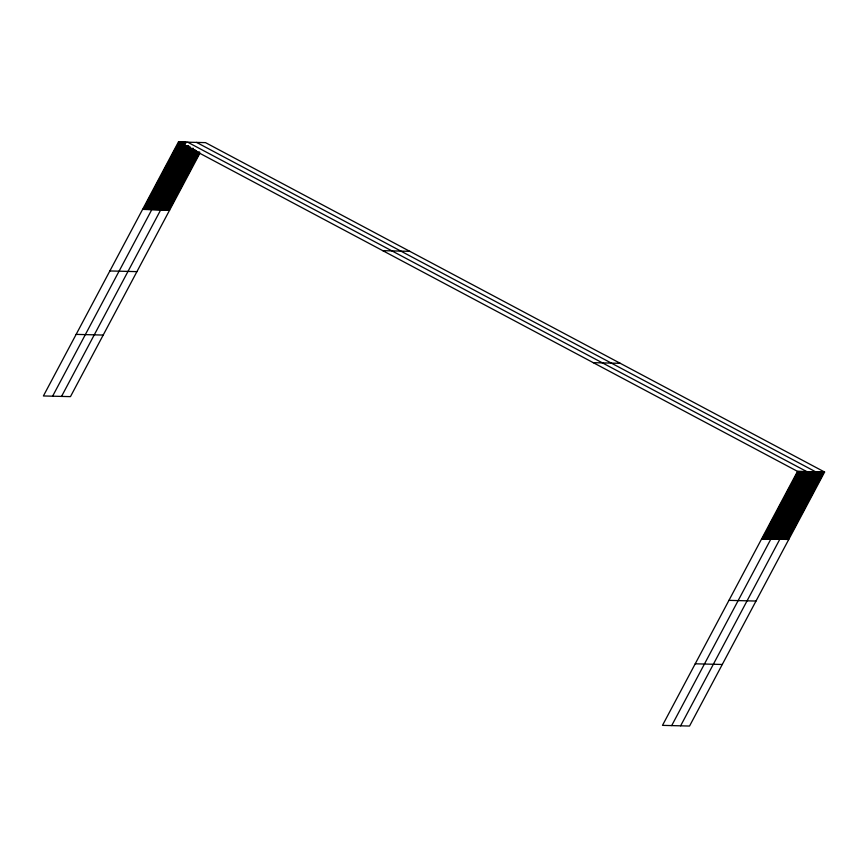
<?xml version="1.0" encoding="UTF-8"?>
<svg xmlns="http://www.w3.org/2000/svg" width="868" height="868" viewBox="0 0 868 868"><rect width="100%" height="100%" fill="white"/><g stroke="black" fill="none" stroke-linecap="round" stroke-linejoin="round"><path stroke-width="1.3" d="M824.6 472.04L797.54 471.367L662.49 725.366L689.539 726.049L824.6 472.04L205.51 142.634L178.461 141.951L43.4 395.96L70.46 396.633L199.857 153.278M143.307 209.405L179.166 141.972M144.023 209.416L179.871 141.983M144.728 209.438L180.577 142.005M145.433 209.448L181.282 142.026M146.139 209.47L181.998 142.037M146.844 209.492L182.703 142.059M147.56 209.503L183.408 142.081M148.265 209.524L184.114 142.092M148.971 209.546L184.83 142.113M149.676 209.557L185.535 142.135M150.392 209.579L186.24 142.146M151.097 209.6L185.058 145.716M52.601 396.188L185.774 145.737M152.551 209.633L186.512 145.748M153.289 209.655L187.26 145.77M154.037 209.665L187.998 145.791M154.775 209.687L188.747 145.813M155.524 209.709L188.855 147.007M156.262 209.731L189.604 147.028M157.01 209.741L190.352 147.05M157.759 209.763L190.461 148.244M158.497 209.785L191.21 148.265M159.245 209.796L191.947 148.287M159.983 209.817L192.696 148.309M61.53 396.416L193.445 148.319M161.481 209.861L193.553 149.524M162.218 209.872L194.302 149.546M162.967 209.893L195.04 149.567M163.705 209.915L195.159 150.761M164.453 209.937L195.897 150.782M165.191 209.947L196.645 150.804M165.94 209.969L196.765 152.008M166.689 209.991L197.503 152.019M167.426 210.002L198.251 152.041M168.175 210.023L198.989 152.063M168.913 210.045L199.738 152.074M762.397 538.811L798.245 471.378M763.102 538.833L798.961 471.4M763.807 538.844L799.667 471.422M764.524 538.865L800.372 471.433M765.229 538.887L801.077 471.454M765.934 538.898L801.793 471.476M766.639 538.919L802.499 471.487M767.355 538.941L803.204 471.508M768.061 538.952L803.909 471.519M768.766 538.974L804.614 471.541M769.471 538.985L805.33 471.563M770.176 539.006L806.036 471.574M671.691 725.594L806.741 471.595L187.651 142.189M771.63 539.039L807.49 471.617M772.379 539.061L808.227 471.628M773.117 539.082L808.976 471.649M773.865 539.104L809.714 471.671M774.614 539.115L810.462 471.693M775.352 539.136L811.211 471.704M776.1 539.158L811.949 471.725M776.838 539.18L812.698 471.747M777.587 539.191L813.435 471.769M778.325 539.212L814.184 471.78M779.073 539.234L814.922 471.801M680.62 725.822L815.67 471.823L196.58 142.406M780.56 539.267L816.419 471.834M781.308 539.288L817.157 471.856M782.046 539.31L817.906 471.877M782.795 539.321L818.643 471.899M783.544 539.343L819.392 471.91M784.281 539.364L820.141 471.932M785.03 539.375L820.878 471.953M785.768 539.397L821.627 471.964M786.516 539.419L822.365 471.986M787.254 539.44L823.114 472.008M788.003 539.451L823.851 472.029M142.602 209.383L169.661 210.067M382.755 250.657L409.815 251.34M109.867 270.957L136.927 271.63M76.134 334.386L103.194 335.07M593.245 362.661L620.305 363.334M761.692 538.789L788.752 539.473M728.957 600.363L756.006 601.047M695.225 663.803L722.284 664.476M178.461 141.951L797.54 471.367"/></g></svg>
